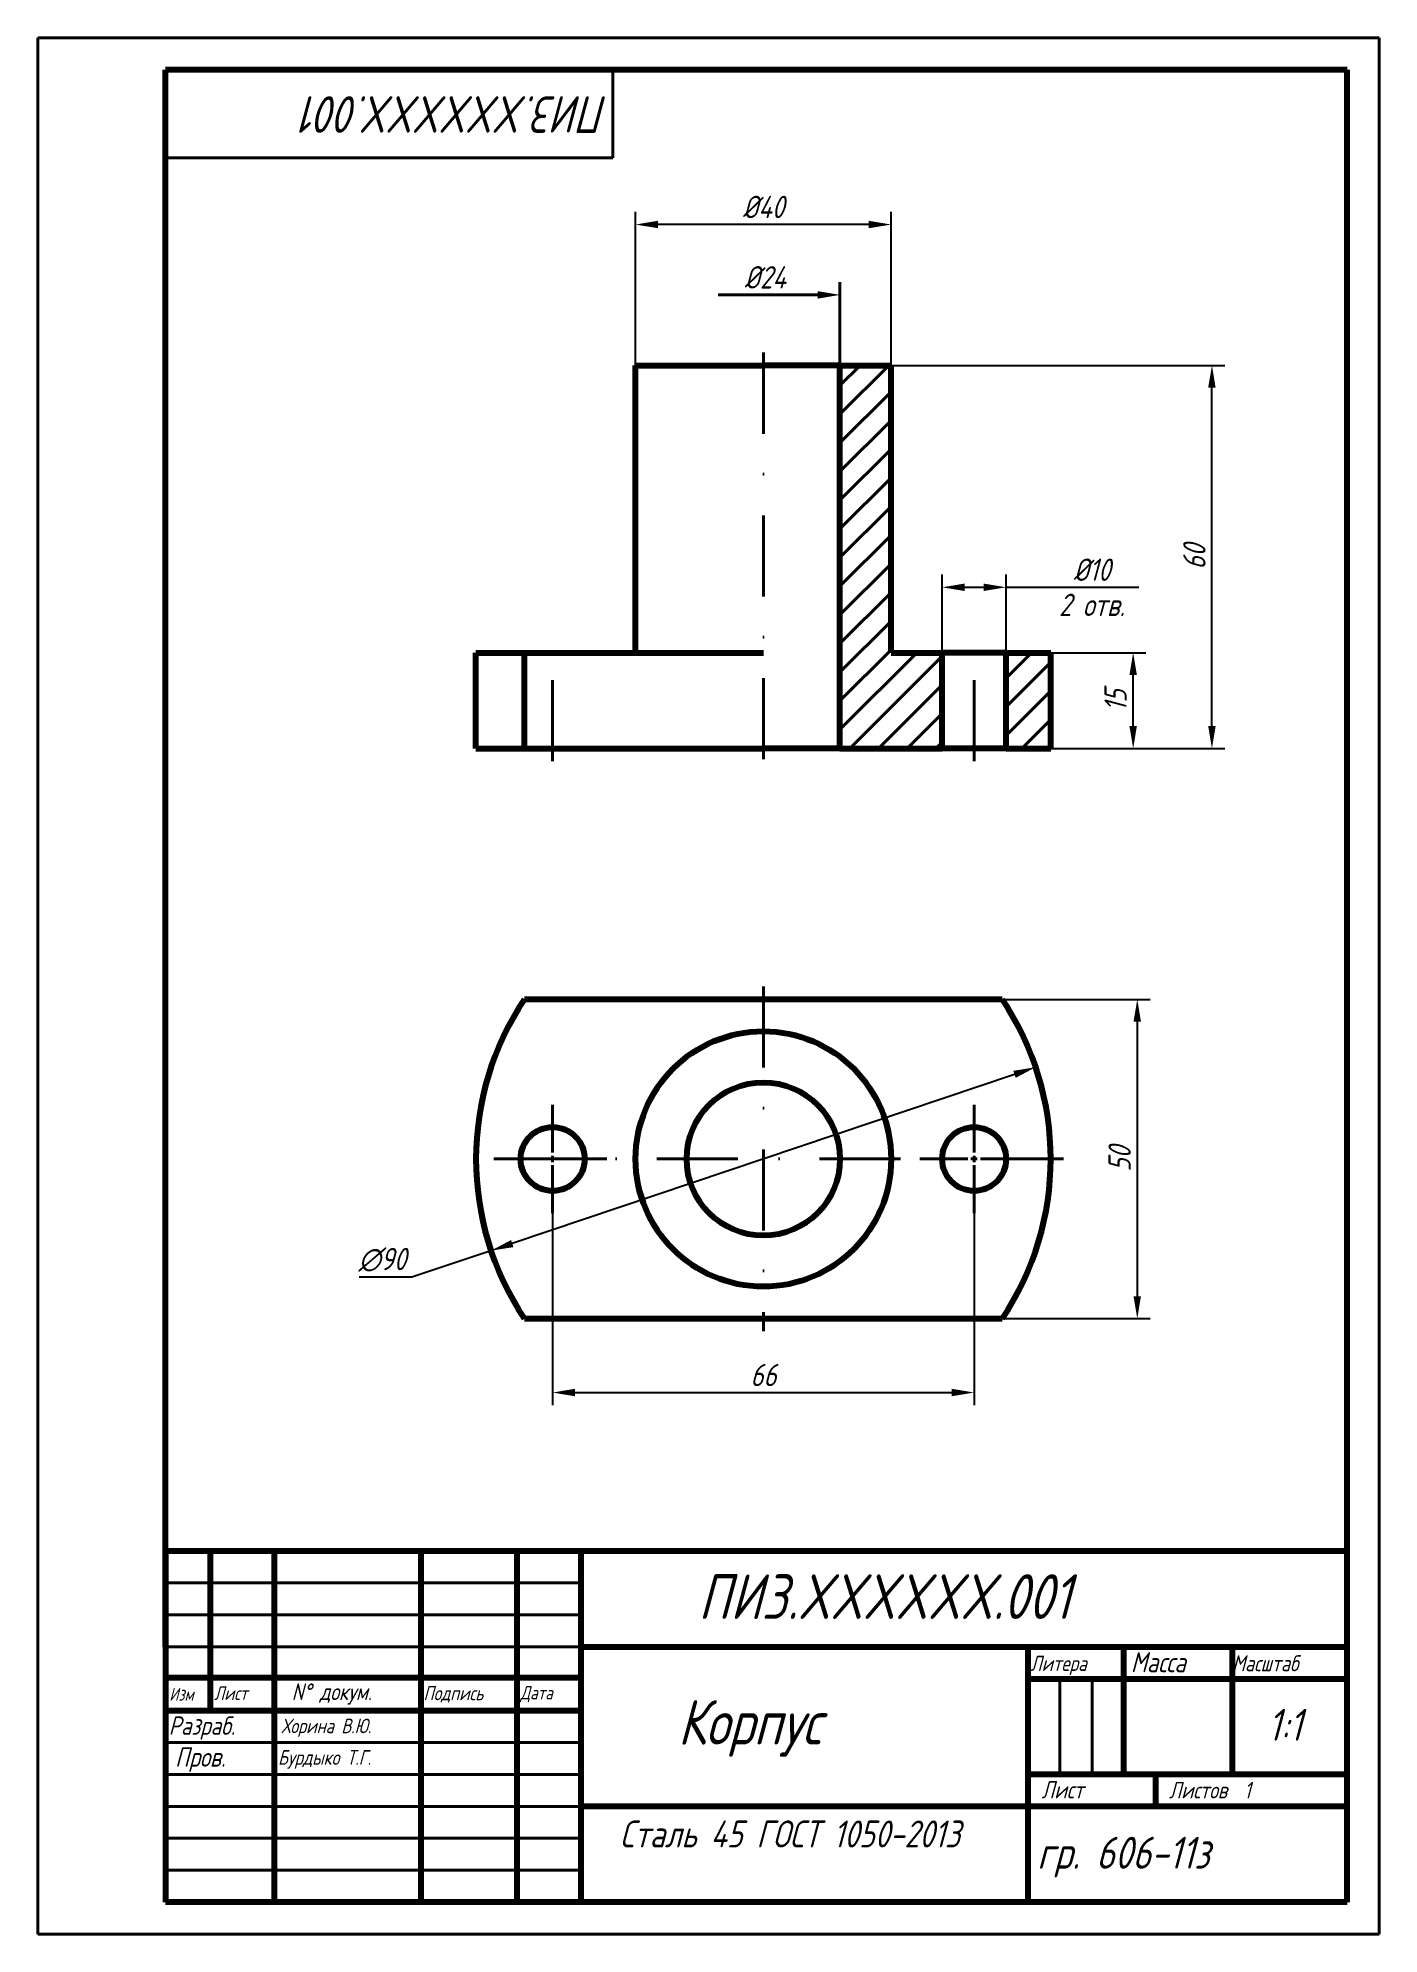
# Paper-space layout 'Чертёж' of a CAD drawing. Header units: inches, sheet in millimetres. Extents: x 0 to 210, y 0 to 297.
import ezdxf

# ---------------------------------------------------------------- set-up
doc = ezdxf.new("R2010")
doc.units = ezdxf.units.IN
doc.linetypes.add('штрихпунктирная', pattern=[25.4, 12.7, -6.35, 0, -6.35])
doc.layers.get('0').update_dxf_attribs({"lineweight": 40})
for name, color, linetype, lineweight in [('OSI', 2, 'штрихпунктирная', 40), ('OSN', 7, 'Continuous', 80), ('RAZM', 3, 'Continuous', 40)]:
    doc.layers.add(name, color=color, linetype=linetype, lineweight=lineweight)
doc.styles.get("Standard").update_dxf_attribs({"font": '', "oblique": 15, "height": 3.5})
doc.styles.get('Standard').set_extended_font_data('GOST type A')
doc.dimstyles.new('Размеры', dxfattribs={"dimtxt": 3.5, "dimasz": 3.5, "dimexe": 2, "dimexo": 0, "dimgap": 1, "dimtad": 1, "dimtoh": 1, "dimdec": 0, "dimzin": 0, "dimdsep": 46, "dimtxsty": 'Standard', "dimcen": 0.09, "dimadec": 0, "dimazin": 0, "dimtfac": 1, "dimtdec": 0, "dimtofl": 0, "dimtmove": 0, "dimatfit": 2, "dimfxl": 1, "dimtolj": 1, "dimtzin": 0, "dimarcsym": 0})

# ---------------------------------------------------------------- blocks, each defined once
blk = doc.blocks.new('*U1')
at = {"layer": 'OSI', "color": 0, "transparency": 16777216}
for p, q in [((0, 1), (0, 8.5)), ((-8.5, 0), (-1, 0)), ((1, 0), (8.5, 0)), ((0, -8.5), (0, -1))]:
    blk.add_line(p, q, dxfattribs=at)
at = {"layer": 'OSI', "color": 0, "linetype": 'Continuous', "transparency": 16777216}
for p, q in [((-0.5, 0), (0.5, 0)), ((0, -0.5), (0, 0.5))]:
    blk.add_line(p, q, dxfattribs=at)
blk = doc.blocks.new('*U2')
at = {"layer": 'OSI', "color": 0, "transparency": 16777216}
for p, q in [((0, 1), (0, 8.5)), ((-8.5, 0), (-1, 0)), ((1, 0), (8.5, 0)), ((0, -8.5), (0, -1))]:
    blk.add_line(p, q, dxfattribs=at)
at = {"layer": 'OSI', "color": 0, "linetype": 'Continuous', "transparency": 16777216}
for p, q in [((-0.5, 0), (0.5, 0)), ((0, -0.5), (0, 0.5))]:
    blk.add_line(p, q, dxfattribs=at)
blk = doc.blocks.new('*D3')
at = {"layer": 'Defpoints', "color": 0, "transparency": 16777216}
for p in [(151, 146.19), (151, 96.19), (172.14, 96.19)]:
    blk.add_point(p, dxfattribs=at)
at = {"layer": 'RAZM', "color": 0, "lineweight": -2, "transparency": 16777216}
for p, q in [((151, 146.19), (174.14, 146.19)), ((172.14, 142.69), (172.14, 99.69)), ((151, 96.19), (174.14, 96.19))]:
    blk.add_line(p, q, dxfattribs=at)
at = {"layer": 'RAZM', "color": 0, "transparency": 16777216}
for points in [[(171.55, 142.69), (172.72, 142.69), (172.14, 146.19)], [(171.55, 99.69), (172.72, 99.69), (172.14, 96.19)]]:
    blk.add_solid(points, dxfattribs=at)
at = {"layer": 'RAZM', "color": 0, "transparency": 16777216, "insert": (169.38, 121.19), "char_height": 3.5, "attachment_point": 5, "rotation": 90}
blk.add_mtext('\\A1;50', dxfattribs=at)
blk = doc.blocks.new('*D4')
at = {"layer": 'Defpoints', "color": 0, "transparency": 16777216}
for p in [(156.23, 135.56), (70.94, 106.82)]:
    blk.add_point(p, dxfattribs=at)
at = {"layer": 'RAZM', "color": 0, "lineweight": -2, "transparency": 16777216}
for p, q in [((152.91, 134.44), (74.26, 107.94)), ((70.94, 106.82), (58.56, 102.65)), ((58.56, 102.65), (50.3, 102.65))]:
    blk.add_line(p, q, dxfattribs=at)
at = {"layer": 'RAZM', "color": 0, "transparency": 16777216}
for points in [[(152.73, 134.99), (153.1, 133.89), (156.23, 135.56)], [(74.08, 108.49), (74.45, 107.38), (70.94, 106.82)]]:
    blk.add_solid(points, dxfattribs=at)
at = {"layer": 'RAZM', "color": 0, "transparency": 16777216, "insert": (53.93, 105.4), "char_height": 3.5, "attachment_point": 5}
blk.add_mtext('\\A1;∅90', dxfattribs=at)
blk = doc.blocks.new('*D5')
at = {"layer": 'Defpoints', "color": 0, "transparency": 16777216}
for p in [(80.59, 112.69), (146.59, 112.69), (146.59, 84.6)]:
    blk.add_point(p, dxfattribs=at)
at = {"layer": 'RAZM', "color": 0, "lineweight": -2, "transparency": 16777216}
for p, q in [((80.59, 112.69), (80.59, 82.6)), ((146.59, 112.69), (146.59, 82.6)), ((84.09, 84.6), (143.09, 84.6))]:
    blk.add_line(p, q, dxfattribs=at)
at = {"layer": 'RAZM', "color": 0, "transparency": 16777216}
for points in [[(84.09, 85.19), (84.09, 84.02), (80.59, 84.6)], [(143.09, 85.19), (143.09, 84.02), (146.59, 84.6)]]:
    blk.add_solid(points, dxfattribs=at)
at = {"layer": 'RAZM', "color": 0, "transparency": 16777216, "insert": (113.59, 87.35), "char_height": 3.5, "attachment_point": 5}
blk.add_mtext('\\A1;66', dxfattribs=at)
blk = doc.blocks.new('*D6')
at = {"layer": 'Defpoints', "color": 0, "transparency": 16777216}
for p in [(141.59, 210.73), (141.59, 200.49), (151.59, 200.49)]:
    blk.add_point(p, dxfattribs=at)
at = {"layer": 'RAZM', "color": 0, "lineweight": -2, "transparency": 16777216}
for p, q in [((141.59, 200.49), (141.59, 212.73)), ((151.59, 200.49), (151.59, 212.73)), ((145.09, 210.73), (148.09, 210.73)), ((151.59, 210.73), (172.39, 210.73))]:
    blk.add_line(p, q, dxfattribs=at)
at = {"layer": 'RAZM', "color": 0, "transparency": 16777216}
for points in [[(145.09, 211.31), (145.09, 210.15), (141.59, 210.73)], [(148.09, 211.31), (148.09, 210.15), (151.59, 210.73)]]:
    blk.add_solid(points, dxfattribs=at)
at = {"layer": 'RAZM', "color": 0, "transparency": 16777216, "char_height": 3.5, "attachment_point": 5}
for s, insert in [('\\A1;%%C10', (165.03, 213.48)), ('\\A1;2 отв.', (165.03, 207.98))]:
    blk.add_mtext(s, dxfattribs=dict(at, insert=insert))
blk = doc.blocks.new('*D7')
at = {"layer": 'Defpoints', "color": 0, "transparency": 16777216}
for p in [(158.59, 200.49), (171.5, 200.49), (158.59, 185.49)]:
    blk.add_point(p, dxfattribs=at)
at = {"layer": 'RAZM', "color": 0, "lineweight": -2, "transparency": 16777216}
for p, q in [((158.59, 200.49), (173.5, 200.49)), ((171.5, 188.99), (171.5, 196.99)), ((158.59, 185.49), (173.5, 185.49))]:
    blk.add_line(p, q, dxfattribs=at)
at = {"layer": 'RAZM', "color": 0, "transparency": 16777216}
for points in [[(170.91, 196.99), (172.08, 196.99), (171.5, 200.49)], [(170.91, 188.99), (172.08, 188.99), (171.5, 185.49)]]:
    blk.add_solid(points, dxfattribs=at)
at = {"layer": 'RAZM', "color": 0, "transparency": 16777216, "insert": (168.74, 192.99), "char_height": 3.5, "attachment_point": 5, "rotation": 90}
blk.add_mtext('\\A1;15', dxfattribs=at)
blk = doc.blocks.new('*D8')
at = {"layer": 'Defpoints', "color": 0, "transparency": 16777216}
for p in [(132.49, 245.49), (183.83, 245.49), (158.59, 185.49)]:
    blk.add_point(p, dxfattribs=at)
at = {"layer": 'RAZM', "color": 0, "lineweight": -2, "transparency": 16777216}
for p, q in [((132.49, 245.49), (185.83, 245.49)), ((183.83, 188.99), (183.83, 241.99)), ((158.59, 185.49), (185.83, 185.49))]:
    blk.add_line(p, q, dxfattribs=at)
at = {"layer": 'RAZM', "color": 0, "transparency": 16777216}
for points in [[(183.24, 241.99), (184.41, 241.99), (183.83, 245.49)], [(183.24, 188.99), (184.41, 188.99), (183.83, 185.49)]]:
    blk.add_solid(points, dxfattribs=at)
at = {"layer": 'RAZM', "color": 0, "transparency": 16777216, "insert": (181.08, 215.49), "char_height": 3.5, "attachment_point": 5, "rotation": 90}
blk.add_mtext('\\A1;60', dxfattribs=at)
blk = doc.blocks.new('*D9')
at = {"layer": 'Defpoints', "color": 0, "transparency": 16777216}
for p in [(93.59, 267.55), (93.59, 245.49), (133.59, 245.49)]:
    blk.add_point(p, dxfattribs=at)
at = {"layer": 'RAZM', "color": 0, "lineweight": -2, "transparency": 16777216}
for p, q in [((93.59, 245.49), (93.59, 269.55)), ((130.09, 267.55), (97.09, 267.55)), ((133.59, 245.49), (133.59, 269.55))]:
    blk.add_line(p, q, dxfattribs=at)
at = {"layer": 'RAZM', "color": 0, "transparency": 16777216}
for points in [[(97.09, 268.14), (97.09, 266.97), (93.59, 267.55)], [(130.09, 268.14), (130.09, 266.97), (133.59, 267.55)]]:
    blk.add_solid(points, dxfattribs=at)
at = {"layer": 'RAZM', "color": 0, "transparency": 16777216, "insert": (113.59, 270.3), "char_height": 3.5, "attachment_point": 5}
blk.add_mtext('\\A1;%%C40', dxfattribs=at)

psp = doc.layouts.new('Чертёж')

# ---------------------------------------------------------------- hatches: boundary and pattern name
h = psp.add_hatch()
h.set_pattern_fill('ANSI31', color=256, style=0)
h.paths.add_polyline_path([(133.59, 245.49), (125.59, 245.49), (125.59, 185.49), (141.59, 185.49), (141.59, 200.49), (133.59, 200.49)])
h.paths.add_polyline_path([(151.59, 185.49), (158.59, 185.49), (158.59, 200.49), (151.59, 200.49)])

# ---------------------------------------------------------------- linework, layer by layer
for p, q in [((0, -0.22), (0, 296.78)), ((0, 296.78), (210, 296.78)), ((210, 296.78), (210, -0.22)), ((90, 292), (90, 278)), ((90, 278), (20, 278)), ((85, 54.78), (20, 54.78)), ((85, 49.78), (20, 49.78)), ((85, 44.78), (20, 44.78)), ((159.99, 39.57), (159.99, 24.78)), ((165.07, 39.57), (165.07, 24.78)), ((20, 29.78), (85, 29.78)), ((85, 24.78), (20, 24.78)), ((85, 19.78), (20, 19.78)), ((210, -0.22), (0, -0.22))]:
    psp.add_line(p, q)
for points in [[(20, 14.78), (85, 14.78)], [(20, 9.78), (85, 9.78)]]:
    psp.add_lwpolyline(points)
at = {"layer": 'OSI'}
for p, q in [((113.59, 247.49), (113.59, 183.49)), ((80.59, 183.49), (80.59, 202.49)), ((146.59, 183.49), (146.59, 202.49)), ((113.59, 148.19), (113.59, 94.19)), ((160.59, 121.19), (66.59, 121.19))]:
    psp.add_line(p, q, dxfattribs=at)
at = {"layer": 'OSN'}
for p, q in [((20, 44.78), (20, 291.78)), ((205, 291.78), (20, 291.78)), ((205, 4.78), (205, 291.78)), ((93.59, 245.49), (113.59, 245.49)), ((93.59, 200.49), (93.59, 245.49)), ((125.59, 245.49), (113.59, 245.49)), ((125.59, 245.49), (133.59, 245.49)), ((125.59, 185.49), (125.59, 245.49)), ((133.59, 200.49), (133.59, 245.49)), ((68.59, 200.49), (76.17, 200.49)), ((68.59, 185.49), (68.59, 200.49)), ((76.17, 200.49), (113.59, 200.49)), ((76.17, 185.49), (76.17, 200.49)), ((133.59, 200.49), (141.59, 200.49)), ((141.59, 185.49), (141.59, 200.49)), ((151.59, 200.49), (141.59, 200.49)), ((151.59, 185.49), (151.59, 200.49)), ((151.59, 200.49), (158.59, 200.49)), ((158.59, 185.49), (158.59, 200.49)), ((68.59, 185.49), (76.17, 185.49)), ((76.17, 185.49), (113.59, 185.49)), ((125.59, 185.49), (113.59, 185.49)), ((125.59, 185.49), (141.59, 185.49)), ((151.59, 185.49), (141.59, 185.49)), ((151.59, 185.49), (158.59, 185.49)), ((151, 146.19), (76.17, 146.19)), ((76.17, 96.19), (151, 96.19)), ((20, 59.78), (20, 4.78)), ((205, 59.78), (20, 59.78)), ((27, 34.8), (27, 59.78)), ((37, 59.78), (37, 4.78)), ((60, 4.78), (60, 59.78)), ((75, 59.78), (75, 4.78)), ((85, 59.78), (85, 4.78)), ((85, 44.78), (205, 44.78)), ((155, 44.78), (155, 4.78)), ((170, 44.78), (170, 24.78)), ((187, 44.78), (187, 24.78)), ((20, 39.97), (85, 39.97)), ((155, 39.78), (205, 39.78)), ((20, 34.8), (85, 34.8)), ((205, 24.78), (155, 24.78)), ((175, 24.78), (175, 19.78)), ((205, 19.78), (85, 19.78)), ((205, 4.78), (20, 4.78))]:
    psp.add_line(p, q, dxfattribs=at)
for centre, radius in [((113.59, 121.19), 20), ((113.59, 121.19), 12), ((80.59, 121.19), 5), ((146.59, 121.19), 5)]:
    psp.add_circle(centre, radius, dxfattribs=at)
for start, end in [(146.251, 213.749), (326.251, 33.749)]:
    psp.add_arc((113.59, 121.19), 45, start, end, dxfattribs=at)
at = {"layer": 'RAZM'}
for p, q in [((125.59, 245.49), (125.59, 258.53)), ((122.09, 256.53), (106.49, 256.53))]:
    psp.add_line(p, q, dxfattribs=at)
psp.add_solid([(122.09, 257.11), (122.09, 255.94), (125.59, 256.53)], dxfattribs=at)

# ---------------------------------------------------------------- block references
at = {"layer": 'OSI'}
for name, p in [('*U2', (80.59, 121.19)), ('*U1', (146.59, 121.19))]:
    psp.add_blockref(name, p, dxfattribs=at)

# ---------------------------------------------------------------- texts
at = {"oblique": 15}
for s, height, p in [('Литера', 2.396, (155.41, 40.99)), ('Масса', 3.143, (171.13, 40.79)), ('Масштаб', 2.515, (187.01, 40.94)), ('N%%d докум. ', 2.6194, (39.74, 36.43)), ('Подпись', 2.238, (60.37, 36.4)), ('Дата', 2.086, (75.54, 36.53)), ('Изм', 2.01, (20.57, 36.33)), ('Лист', 2.153, (27.59, 36.43)), ('Разраб.', 2.884, (20.47, 30.99)), ('Хорина В.Ю.', 2.2743, (38.11, 31.24)), ('Пров.', 3.045, (21.47, 25.99)), ('Бурдыко Т.Г.', 2.3048, (37.59, 26.29)), ('Лист', 2.715, (157.14, 21.03)), ('Листов  1', 2.595, (177.11, 21.03)), ('гр. 606-11з', 5, (156.47, 10.02))]:
    psp.add_text(s, height=height, dxfattribs=at).set_placement(p)
at = {"insert": (89.37, 281.93), "char_height": 5.719, "attachment_point": 1, "rotation": 180}
psp.add_mtext_dynamic_manual_height_columns('ПИ3.XXXXXX.001', width=5.2822, gutter_width=14.3, heights=[0], dxfattribs=at)
at = {"attachment_point": 1}
for s, width, gutter_width, insert, char_height in [('ПИ3.XXXXXX.001', 6.4653, 17.5, (103.4, 56.14), 7), ('Корпус', 6.4653, 17.5, (100.2, 36.46), 7), ('1:1', 6.4653, 17.5, (192.56, 35.06), 5), ('Сталь 45 ГОСТ 1050-2013', 75.354, 18.44, (91.11, 17.57), 4.2156)]:
    psp.add_mtext_dynamic_manual_height_columns(s, width=width, gutter_width=gutter_width, heights=[0], dxfattribs=dict(at, insert=insert, char_height=char_height))
at = {"layer": 'RAZM', "insert": (113.86, 259.28), "char_height": 3.5, "attachment_point": 5}
psp.add_mtext('\\A1;%%C24', dxfattribs=at)

# ---------------------------------------------------------------- dimensions: what is measured, and where the dimension line sits
at = {"layer": 'RAZM'}
dim = psp.add_linear_dim(base=(93.59, 267.55), p1=(133.59, 245.49), p2=(93.59, 245.49), angle=180, text='%%C<>', dimstyle='Размеры', dxfattribs=at)
dim.commit()
dim.dimension.update_dxf_attribs({"geometry": '*D9', "text_midpoint": (113.59, 270.3)})
for base, p1, p2, angle, picture, middle in [((183.83, 245.49), (158.59, 185.49), (132.49, 245.49), 90, '*D8', (181.08, 215.49)), ((171.5, 200.49), (158.59, 185.49), (158.59, 200.49), 90, '*D7', (168.74, 192.99)), ((172.14, 96.19), (151, 146.19), (151, 96.19), 270, '*D3', (169.38, 121.19)), ((146.59, 84.6), (80.59, 112.69), (146.59, 112.69), 180, '*D5', (113.59, 87.35))]:
    dim = psp.add_linear_dim(base=base, p1=p1, p2=p2, angle=angle, dimstyle='Размеры', dxfattribs=at)
    dim.commit()
    dim.dimension.update_dxf_attribs({"geometry": picture, "text_midpoint": middle})
dim = psp.add_linear_dim(base=(141.59, 210.73), p1=(151.59, 200.49), p2=(141.59, 200.49), text='%%C<>\\X2 отв.', dimstyle='Размеры', dxfattribs=at)
dim.commit()
dim.dimension.update_dxf_attribs({"geometry": '*D6', "text_midpoint": (165.03, 210.73), "dimtype": 160})
dim = psp.add_diameter_dim_2p(p1=(156.23, 135.56), p2=(70.94, 106.82), dimstyle='Размеры', dxfattribs=at)
dim.commit()
dim.dimension.update_dxf_attribs({"geometry": '*D4', "text_midpoint": (53.93, 102.65), "dimtype": 163})

doc.saveas('drawing.dxf')
